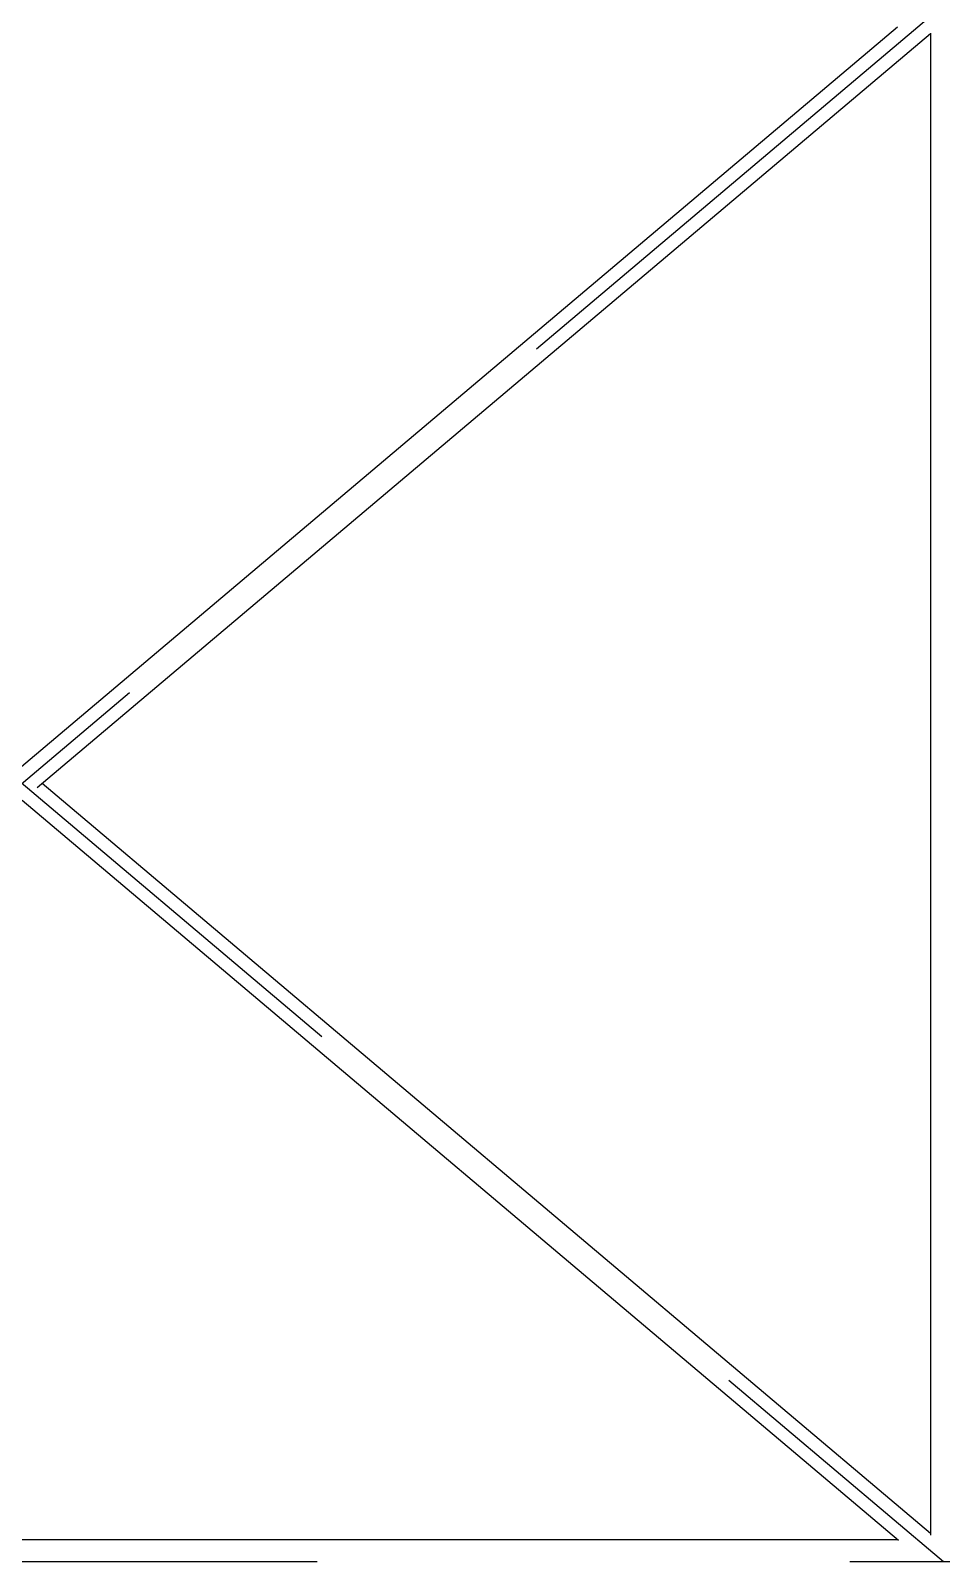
# Model space of a CAD drawing. Header units: millimetres. Extents: x 150209.93 to 150215.05, y 136675.65 to 136679.93.
# Drawn here: x 150210.7762 to 150210.9472, y 136676.5007 to 136676.7881 of the extents above; entities that cross this region are included whole.
import ezdxf

# ---------------------------------------------------------------- set-up
doc = ezdxf.new("R2010")
doc.units = ezdxf.units.MM
doc.header["$LTSCALE"] = 0.25
doc.linetypes.add('CENTER', pattern=[50.8, 31.75, -6.35, 6.35, -6.35])
doc.linetypes.add('XKITLINE00', pattern=[0])

# ---------------------------------------------------------------- blocks, each defined once
blk = doc.blocks.new('çatıı')
at = {"color": 8, "linetype": 'CENTER'}
for p, q in [((8366.9, 5810.3), (10096.4, 4350.3)), ((10096.4, 5810.3), (8366.9, 4350.3)), ((9008.6, 4350.3), (10454.1, 4350.3))]:
    blk.add_line(p, q, dxfattribs=at)
at = {"color": 8, "linetype": 'XKITLINE00'}
for p, q in [((10053.5, 5790), (9225.2, 5090.8)), ((10084.2, 5784), (9245.9, 5076.3)), ((10084.2, 5784.5), (10084.2, 4374.8)), ((10084.2, 4376.5), (9250.5, 5080.3)), ((10054.3, 4369.9), (9231.7, 5064.3)), ((10053.5, 4370.6), (9008.6, 4370.6))]:
    blk.add_line(p, q, dxfattribs=at)

msp = doc.modelspace()

# ---------------------------------------------------------------- block references
at = {"xscale": 0.0002000170049888334, "yscale": 0.0002000170049888334, "zscale": 0.0002000170049888334}
msp.add_blockref('çatıı', (150208.92807, 136675.63059), dxfattribs=at)

doc.saveas('drawing.dxf')
